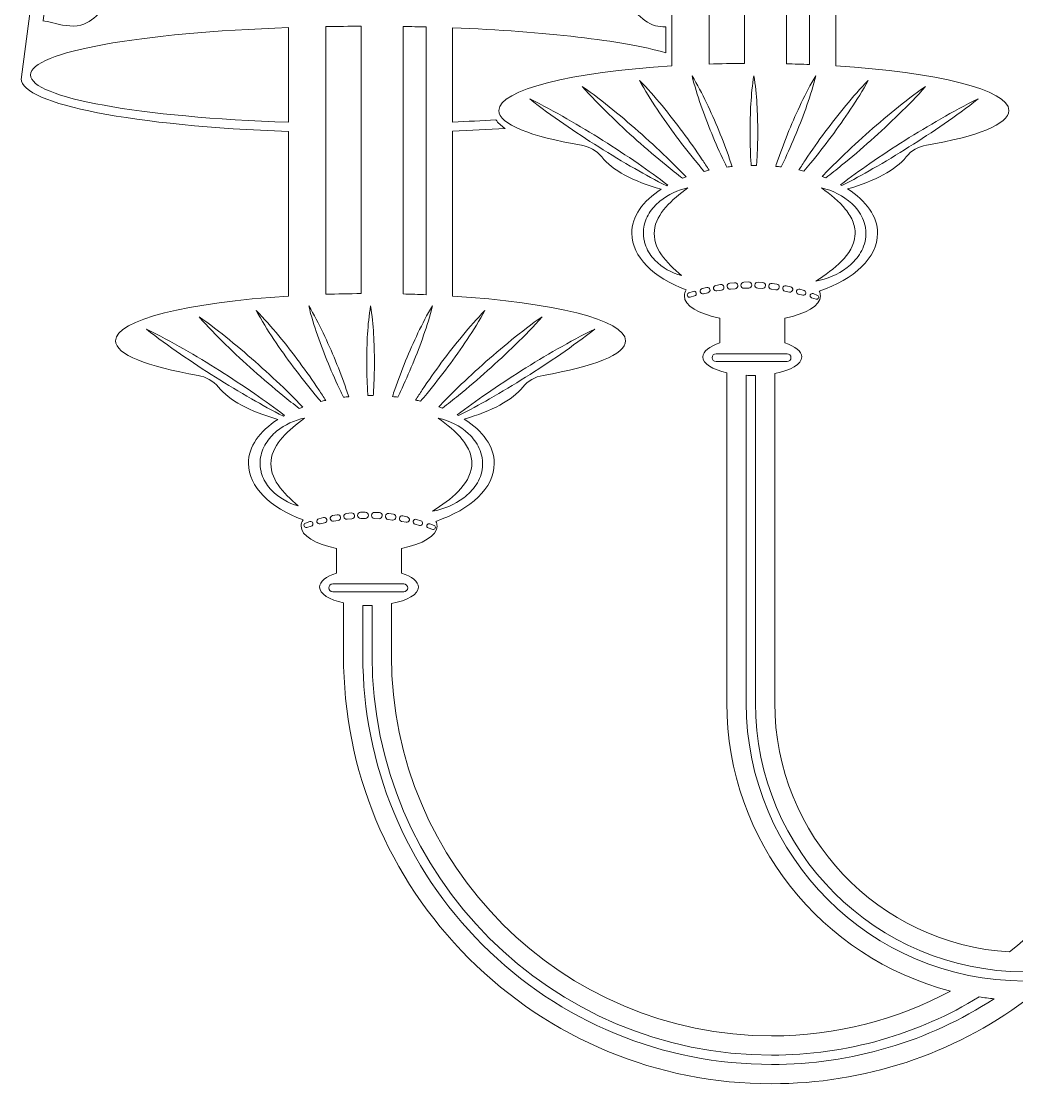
# Model space of a CAD drawing. Header units: inches. Extents: x 84 to 1916, y -1920 to -80.
# Drawn here: x 84 to 729, y -1920 to -1232 of the extents above; entities that cross this region are included whole.
import ezdxf

# ---------------------------------------------------------------- set-up
doc = ezdxf.new("R2010")
doc.units = ezdxf.units.IN
doc.header["$MEASUREMENT"] = 0
doc.layers.add('_U+0421_U+043B_U+043E_U+0439 3', color=7, linetype='Continuous')

msp = doc.modelspace()

# ---------------------------------------------------------------- linework, layer by layer
at = {"layer": '_U+0421_U+043B_U+043E_U+0439 3', "lineweight": 0}
for points, knots in [([(932.27, -1454.48), (933.49, -1454.66), (934.73, -1454.75), (936, -1454.75), (948.98, -1454.75), (959.5, -1445.12), (959.5, -1433.25), (959.5, -1421.38), (948.98, -1411.75), (936, -1411.75), (934.73, -1411.75), (933.49, -1411.84), (932.27, -1412.02), (930.42, -1410), (928.31, -1408.22), (926, -1406.73), (926, -1406.73), (926, -1367.75), (926, -1367.75), (926, -1367.75), (935.5, -1367.75), (935.5, -1367.75), (935.5, -1367.75), (935.5, -1333.75), (935.5, -1333.75), (935.5, -1333.75), (927.96, -1333.75), (927.96, -1333.75), (926.01, -1330.7), (923.06, -1328.21), (919.5, -1326.63), (919.5, -1326.63), (919.5, -1315.9), (919.5, -1315.9), (927.15, -1310.54), (932.5, -1298.16), (932.5, -1283.75), (932.5, -1264.42), (922.87, -1248.75), (911, -1248.75), (899.13, -1248.75), (889.5, -1264.42), (889.5, -1283.75), (889.5, -1297.53), (894.39, -1309.44), (901.5, -1315.15), (901.5, -1315.15), (901.5, -1326.63), (901.5, -1326.63), (897.94, -1328.21), (894.99, -1330.7), (893.04, -1333.75), (893.04, -1333.75), (884.5, -1333.75), (884.5, -1333.75), (884.5, -1333.75), (884.5, -1367.75), (884.5, -1367.75), (884.5, -1367.75), (895, -1367.75), (895, -1367.75), (895, -1367.75), (895, -1405.03), (895, -1405.03), (884.63, -1410.19), (877.5, -1420.88), (877.5, -1433.25), (877.5, -1438.08), (878.6, -1442.66), (880.55, -1446.75), (880.55, -1446.75), (857.48, -1446.75), (857.48, -1446.75), (854.72, -1442.96), (851.15, -1439.79), (847, -1437.54), (847, -1437.54), (847, -1399.75), (847, -1399.75), (847, -1399.75), (857.5, -1399.75), (857.5, -1399.75), (857.5, -1399.75), (857.5, -1365.75), (857.5, -1365.75), (857.5, -1365.75), (849.96, -1365.75), (849.96, -1365.75), (848.01, -1362.7), (845.06, -1360.21), (841.5, -1358.63), (841.5, -1358.63), (841.5, -1347.9), (841.5, -1347.9), (849.15, -1342.54), (854.5, -1330.16), (854.5, -1315.75), (854.5, -1296.42), (844.87, -1280.75), (833, -1280.75), (821.13, -1280.75), (811.5, -1296.42), (811.5, -1315.75), (811.5, -1329.53), (816.39, -1341.44), (823.5, -1347.15), (823.5, -1347.15), (823.5, -1358.63), (823.5, -1358.63), (819.94, -1360.21), (816.99, -1362.7), (815.04, -1365.75), (815.04, -1365.75), (806.5, -1365.75), (806.5, -1365.75), (806.5, -1365.75), (806.5, -1399.75), (806.5, -1399.75), (806.5, -1399.75), (816, -1399.75), (816, -1399.75), (816, -1399.75), (816, -1438.12), (816, -1438.12), (806.72, -1443.6), (800.5, -1453.7), (800.5, -1465.25), (800.5, -1476.8), (806.72, -1486.9), (816, -1492.38), (816, -1492.38), (816, -1643.25), (816, -1643.25), (816, -1720.67), (780.04, -1789.83), (723.96, -1834.96), (639.33, -1830.01), (572, -1759.6), (572, -1673.75), (572, -1673.75), (572, -1460.45), (572, -1460.45), (582.38, -1458.46), (589.5, -1454.42), (589.5, -1449.75), (589.5, -1446.14), (585.24, -1442.9), (578.5, -1440.7), (578.5, -1440.7), (578.5, -1424.75), (578.5, -1424.75), (592.2, -1421.96), (601.5, -1416.51), (601.5, -1410.25), (601.5, -1409.2), (601.23, -1408.18), (600.73, -1407.19), (623.39, -1399.44), (638.5, -1385.58), (638.5, -1369.75), (638.5, -1358.75), (631.19, -1348.71), (619.15, -1341), (636.83, -1335.93), (650.28, -1328.72), (656.95, -1320.33), (660.21, -1316.23), (664.97, -1313.59), (670.14, -1312.71), (702.94, -1307.13), (723.5, -1299.14), (723.5, -1290.25), (723.5, -1276.83), (676.63, -1265.44), (611.5, -1261.36), (611.5, -1261.36), (611.5, -1154.66), (611.5, -1154.66), (708.08, -1150.79), (779.5, -1137.08), (779.5, -1120.75), (779.5, -1120.32), (779.43, -1119.89), (779.33, -1119.46), (779.33, -1119.46), (772.5, -1066.75), (772.5, -1066.75), (772.5, -1048.03), (675.57, -1032.85), (556, -1032.85), (436.43, -1032.85), (339.5, -1048.03), (339.5, -1066.75), (339.5, -1066.75), (332.67, -1119.46), (332.67, -1119.46), (332.57, -1119.89), (332.5, -1120.32), (332.5, -1120.75), (332.5, -1137.36), (406.39, -1151.26), (505.5, -1154.85), (505.5, -1154.85), (505.5, -1261.36), (505.5, -1261.36), (440.37, -1265.44), (393.5, -1276.83), (393.5, -1290.25), (393.5, -1299.14), (414.06, -1307.13), (446.86, -1312.71), (452.03, -1313.59), (456.79, -1316.23), (460.05, -1320.33), (466.81, -1328.83), (480.51, -1336.12), (498.54, -1341.19), (486.68, -1348.88), (479.5, -1358.85), (479.5, -1369.75), (479.5, -1384.99), (493.52, -1398.39), (514.79, -1406.28), (513.95, -1407.55), (513.5, -1408.88), (513.5, -1410.25), (513.5, -1416.51), (522.8, -1421.96), (536.5, -1424.75), (536.5, -1424.75), (536.5, -1440.7), (536.5, -1440.7), (529.76, -1442.9), (525.5, -1446.14), (525.5, -1449.75), (525.5, -1454.11), (531.71, -1457.93), (541, -1460.03), (541, -1460.03), (541, -1673.75), (541, -1673.75), (541, -1763.42), (602.63, -1838.96), (685.75, -1860.25), (651.23, -1878.74), (611.82, -1889.25), (570, -1889.25), (434.36, -1889.25), (324, -1778.89), (324, -1643.25), (324, -1643.25), (324, -1609.45), (324, -1609.45), (334.38, -1607.46), (341.5, -1603.42), (341.5, -1598.75), (341.5, -1595.14), (337.24, -1591.9), (330.5, -1589.7), (330.5, -1589.7), (330.5, -1573.75), (330.5, -1573.75), (344.2, -1570.96), (353.5, -1565.51), (353.5, -1559.25), (353.5, -1558.2), (353.23, -1557.18), (352.73, -1556.19), (375.39, -1548.44), (390.5, -1534.58), (390.5, -1518.75), (390.5, -1507.75), (383.19, -1497.71), (371.15, -1490), (388.83, -1484.93), (402.28, -1477.72), (408.95, -1469.33), (412.21, -1465.23), (416.97, -1462.59), (422.14, -1461.71), (454.94, -1456.13), (475.5, -1448.14), (475.5, -1439.25), (475.5, -1425.83), (428.63, -1414.44), (363.5, -1410.36), (363.5, -1410.36), (363.5, -1303.66), (363.5, -1303.66), (375.25, -1303.19), (386.62, -1302.57), (397.54, -1301.82), (394.89, -1300.07), (392.9, -1298.24), (391.56, -1296.33), (382.5, -1296.88), (373.13, -1297.34), (363.5, -1297.71), (363.5, -1297.71), (363.5, -1236.73), (363.5, -1236.73), (423.65, -1239.02), (473.61, -1244.96), (501.5, -1252.81), (501.5, -1252.81), (501.5, -1236.13), (501.5, -1236.13), (501.35, -1236.13), (501.2, -1236.14), (501.05, -1236.14), (499.02, -1236.14), (496.94, -1235.93), (494.86, -1235.41), (489.75, -1234.12), (485.98, -1230.46), (482.32, -1226.92), (479.47, -1224.15), (476.53, -1221.29), (474.12, -1220.87), (472.77, -1220.63), (469.12, -1222.21), (466.48, -1223.36), (461.41, -1225.57), (455.66, -1228.06), (449.33, -1227.24), (443.63, -1226.5), (439.05, -1222.83), (435.01, -1219.6), (432.22, -1217.37), (429.06, -1214.83), (426.98, -1214.63), (425.38, -1214.46), (421.93, -1216.25), (419.14, -1217.68), (414.28, -1220.19), (408.76, -1223.03), (402.51, -1222.56), (396.63, -1222.12), (391.79, -1218.63), (387.51, -1215.55), (384.67, -1213.51), (381.45, -1211.19), (379.47, -1211.08), (377.79, -1210.99), (374.37, -1212.94), (371.61, -1214.51), (366.88, -1217.21), (361.56, -1220.25), (355.33, -1220.04), (349.36, -1219.84), (344.34, -1216.51), (339.92, -1213.57), (337.03, -1211.65), (333.76, -1209.48), (331.84, -1209.45), (330.14, -1209.39), (326.72, -1211.51), (324, -1213.18), (319.39, -1216.03), (314.16, -1219.25), (308, -1219.25), (301.86, -1219.25), (296.68, -1216.01), (292.1, -1213.16), (289.44, -1211.5), (286.14, -1209.44), (284.46, -1209.44), (284.46, -1209.44), (284.43, -1209.44), (284.43, -1209.44), (282.58, -1209.47), (279.22, -1211.73), (276.52, -1213.54), (272.13, -1216.48), (267.15, -1219.83), (261.2, -1220.03), (255.05, -1220.24), (249.71, -1217.17), (245.02, -1214.46), (242.31, -1212.9), (238.92, -1210.94), (237.32, -1211.04), (235.42, -1211.14), (232.25, -1213.44), (229.46, -1215.47), (225.21, -1218.56), (220.4, -1222.05), (214.54, -1222.48), (208.31, -1222.93), (202.85, -1220.08), (198.02, -1217.56), (195.43, -1216.21), (191.88, -1214.34), (190.34, -1214.5), (188.33, -1214.69), (185.22, -1217.2), (182.48, -1219.41), (178.46, -1222.64), (173.91, -1226.31), (168.22, -1227.04), (161.92, -1227.84), (156.23, -1225.31), (151.2, -1223.08), (148.74, -1221.99), (145.03, -1220.33), (143.7, -1220.56), (141.39, -1220.95), (138.37, -1223.88), (135.7, -1226.46), (132.03, -1230.01), (128.24, -1233.68), (123.08, -1234.93), (116.55, -1236.51), (110.1, -1234.85), (104.92, -1233.5), (102.82, -1232.96), (99.71, -1232.16), (98.55, -1232.26), (98.55, -1232.26), (98.55, -1232.22), (98.55, -1232.22), (98.55, -1232.22), (98.66, -1232.18), (98.66, -1232.18), (98.66, -1232.18), (98.58, -1232), (98.58, -1232), (98.58, -1232), (100.52, -1217.34), (100.52, -1217.34), (103.24, -1217.58), (105.98, -1218.28), (108.68, -1218.98), (112.61, -1220), (116.67, -1221.05), (119.55, -1220.35), (120.74, -1220.06), (123.46, -1217.43), (125.27, -1215.68), (129.29, -1211.79), (134.3, -1206.95), (141.17, -1205.77), (146.98, -1204.78), (152.46, -1207.22), (157.3, -1209.37), (160.52, -1210.81), (164.17, -1212.43), (166.32, -1212.16), (167.8, -1211.97), (170.85, -1209.52), (173.07, -1207.73), (177.45, -1204.2), (182.42, -1200.2), (188.89, -1199.57), (194.86, -1198.99), (200.22, -1201.79), (204.96, -1204.26), (208.02, -1205.86), (211.49, -1207.68), (213.44, -1207.52), (215.04, -1207.4), (218.15, -1205.15), (220.64, -1203.34), (225.12, -1200.08), (230.2, -1196.39), (236.54, -1196.06), (242.58, -1195.75), (247.86, -1198.79), (252.51, -1201.47), (255.47, -1203.17), (258.83, -1205.09), (260.7, -1205.03), (262.36, -1204.98), (265.58, -1202.82), (268.17, -1201.08), (272.73, -1198.02), (277.9, -1194.55), (284.18, -1194.45), (290.28, -1194.36), (295.46, -1197.58), (300.04, -1200.43), (302.91, -1202.22), (306.16, -1204.25), (308, -1204.25), (309.91, -1204.25), (313.22, -1202.21), (316.13, -1200.41), (320.67, -1197.61), (325.81, -1194.45), (331.81, -1194.45), (331.9, -1194.45), (332, -1194.45), (332.09, -1194.45), (338.4, -1194.55), (343.61, -1198.02), (348.21, -1201.07), (350.84, -1202.82), (354.12, -1204.99), (355.84, -1205.05), (355.84, -1205.05), (355.94, -1205.05), (355.94, -1205.05), (357.91, -1205.05), (361.25, -1203.16), (364.19, -1201.48), (368.88, -1198.81), (374.19, -1195.79), (380.27, -1196.1), (386.64, -1196.44), (391.76, -1200.13), (396.28, -1203.38), (398.81, -1205.21), (401.96, -1207.48), (403.62, -1207.6), (405.67, -1207.75), (409.18, -1205.94), (412.29, -1204.34), (417.06, -1201.89), (422.48, -1199.1), (428.46, -1199.7), (434.96, -1200.35), (439.97, -1204.35), (444.39, -1207.89), (446.77, -1209.79), (449.73, -1212.16), (451.27, -1212.36), (453.48, -1212.65), (457.21, -1211.03), (460.49, -1209.6), (465.37, -1207.48), (470.9, -1205.08), (476.7, -1206.1), (483.66, -1207.31), (488.71, -1212.21), (492.77, -1216.15), (494.58, -1217.91), (497.31, -1220.56), (498.52, -1220.86), (499.43, -1221.09), (500.43, -1221.16), (501.5, -1221.13), (501.5, -1221.13), (501.5, -1200.54), (501.5, -1200.54), (465.9, -1189.45), (392.63, -1181.85), (308, -1181.85), (188.43, -1181.85), (91.5, -1197.03), (91.5, -1215.75), (91.5, -1215.75), (84.67, -1268.46), (84.67, -1268.46), (84.57, -1268.89), (84.5, -1269.32), (84.5, -1269.75), (84.5, -1286.36), (158.39, -1300.26), (257.5, -1303.85), (257.5, -1303.85), (257.5, -1410.36), (257.5, -1410.36), (192.37, -1414.44), (145.5, -1425.83), (145.5, -1439.25), (145.5, -1448.14), (166.06, -1456.13), (198.86, -1461.71), (204.03, -1462.59), (208.79, -1465.23), (212.05, -1469.33), (218.81, -1477.83), (232.51, -1485.12), (250.54, -1490.19), (238.68, -1497.88), (231.5, -1507.85), (231.5, -1518.75), (231.5, -1533.99), (245.52, -1547.39), (266.79, -1555.28), (265.95, -1556.55), (265.5, -1557.88), (265.5, -1559.25), (265.5, -1565.51), (274.8, -1570.96), (288.5, -1573.75), (288.5, -1573.75), (288.5, -1589.7), (288.5, -1589.7), (281.76, -1591.9), (277.5, -1595.14), (277.5, -1598.75), (277.5, -1603.11), (283.71, -1606.93), (293, -1609.03), (293, -1609.03), (293, -1643.25), (293, -1643.25), (293, -1717.24), (321.81, -1786.8), (374.13, -1839.12), (426.45, -1891.44), (496.01, -1920.25), (570, -1920.25), (629.98, -1920.25), (687.04, -1901.29), (734.38, -1866.24), (840.12, -1865.76), (926, -1779.6), (926, -1673.75), (926, -1673.75), (926, -1459.77), (926, -1459.77), (928.31, -1458.28), (930.42, -1456.5), (932.27, -1454.48)], [0, 0, 0, 0, 1, 1, 1, 2, 2, 2, 3, 3, 3, 4, 4, 4, 5, 5, 5, 6, 6, 6, 7, 7, 7, 8, 8, 8, 9, 9, 9, 10, 10, 10, 11, 11, 11, 12, 12, 12, 13, 13, 13, 14, 14, 14, 15, 15, 15, 16, 16, 16, 17, 17, 17, 18, 18, 18, 19, 19, 19, 20, 20, 20, 21, 21, 21, 22, 22, 22, 23, 23, 23, 24, 24, 24, 25, 25, 25, 26, 26, 26, 27, 27, 27, 28, 28, 28, 29, 29, 29, 30, 30, 30, 31, 31, 31, 32, 32, 32, 33, 33, 33, 34, 34, 34, 35, 35, 35, 36, 36, 36, 37, 37, 37, 38, 38, 38, 39, 39, 39, 40, 40, 40, 41, 41, 41, 42, 42, 42, 43, 43, 43, 44, 44, 44, 45, 45, 45, 46, 46, 46, 47, 47, 47, 48, 48, 48, 49, 49, 49, 50, 50, 50, 51, 51, 51, 52, 52, 52, 53, 53, 53, 54, 54, 54, 55, 55, 55, 56, 56, 56, 57, 57, 57, 58, 58, 58, 59, 59, 59, 60, 60, 60, 61, 61, 61, 62, 62, 62, 63, 63, 63, 64, 64, 64, 65, 65, 65, 66, 66, 66, 67, 67, 67, 68, 68, 68, 69, 69, 69, 70, 70, 70, 71, 71, 71, 72, 72, 72, 73, 73, 73, 74, 74, 74, 75, 75, 75, 76, 76, 76, 77, 77, 77, 78, 78, 78, 79, 79, 79, 80, 80, 80, 81, 81, 81, 82, 82, 82, 83, 83, 83, 84, 84, 84, 85, 85, 85, 86, 86, 86, 87, 87, 87, 88, 88, 88, 89, 89, 89, 90, 90, 90, 91, 91, 91, 92, 92, 92, 93, 93, 93, 94, 94, 94, 95, 95, 95, 96, 96, 96, 97, 97, 97, 98, 98, 98, 99, 99, 99, 100, 100, 100, 101, 101, 101, 102, 102, 102, 103, 103, 103, 104, 104, 104, 105, 105, 105, 106, 106, 106, 107, 107, 107, 108, 108, 108, 109, 109, 109, 110, 110, 110, 111, 111, 111, 112, 112, 112, 113, 113, 113, 114, 114, 114, 115, 115, 115, 116, 116, 116, 117, 117, 117, 118, 118, 118, 119, 119, 119, 120, 120, 120, 121, 121, 121, 122, 122, 122, 123, 123, 123, 124, 124, 124, 125, 125, 125, 126, 126, 126, 127, 127, 127, 128, 128, 128, 129, 129, 129, 130, 130, 130, 131, 131, 131, 132, 132, 132, 133, 133, 133, 134, 134, 134, 135, 135, 135, 136, 136, 136, 137, 137, 137, 138, 138, 138, 139, 139, 139, 140, 140, 140, 141, 141, 141, 142, 142, 142, 143, 143, 143, 144, 144, 144, 145, 145, 145, 146, 146, 146, 147, 147, 147, 148, 148, 148, 149, 149, 149, 150, 150, 150, 151, 151, 151, 152, 152, 152, 153, 153, 153, 154, 154, 154, 155, 155, 155, 156, 156, 156, 157, 157, 157, 158, 158, 158, 159, 159, 159, 160, 160, 160, 161, 161, 161, 162, 162, 162, 163, 163, 163, 164, 164, 164, 165, 165, 165, 166, 166, 166, 167, 167, 167, 168, 168, 168, 169, 169, 169, 170, 170, 170, 171, 171, 171, 172, 172, 172, 173, 173, 173, 174, 174, 174, 175, 175, 175, 176, 176, 176, 177, 177, 177, 178, 178, 178, 179, 179, 179, 180, 180, 180, 181, 181, 181, 182, 182, 182, 183, 183, 183, 184, 184, 184, 185, 185, 185, 186, 186, 186, 187, 187, 187, 188, 188, 188, 189, 189, 189, 190, 190, 190, 191, 191, 191, 192, 192, 192, 193, 193, 193, 194, 194, 194, 195, 195, 195, 196, 196, 196, 197, 197, 197, 198, 198, 198, 199, 199, 199, 200, 200, 200, 201, 201, 201, 202, 202, 202, 203, 203, 203, 204, 204, 204, 205, 205, 205, 205]), ([(529.5, -1260.22), (529.5, -1260.22), (529.5, -1086.92), (529.5, -1086.92), (537.05, -1086.79), (544.73, -1086.71), (552.5, -1086.7), (552.5, -1086.7), (552.5, -1259.77), (552.5, -1259.77), (544.68, -1259.82), (537, -1259.97), (529.5, -1260.22)], [0, 0, 0, 0, 1, 1, 1, 2, 2, 2, 3, 3, 3, 4, 4, 4, 4]), ([(579.5, -1260), (579.5, -1260), (579.5, -1086.87), (579.5, -1086.87), (584.55, -1086.95), (589.56, -1087.05), (594.5, -1087.18), (594.5, -1087.18), (594.5, -1260.48), (594.5, -1260.48), (589.58, -1260.28), (584.58, -1260.11), (579.5, -1260)], [0, 0, 0, 0, 1, 1, 1, 2, 2, 2, 3, 3, 3, 4, 4, 4, 4]), ([(90.5, -1267.22), (90.5, -1252.33), (161.73, -1239.85), (257.5, -1236.55), (257.5, -1236.55), (257.5, -1297.89), (257.5, -1297.89), (161.73, -1294.59), (90.5, -1282.11), (90.5, -1267.22)], [0, 0, 0, 0, 1, 1, 1, 2, 2, 2, 3, 3, 3, 3]), ([(281.5, -1235.92), (289.05, -1235.79), (296.73, -1235.71), (304.5, -1235.7), (304.5, -1235.7), (304.5, -1408.77), (304.5, -1408.77), (296.68, -1408.82), (289, -1408.97), (281.5, -1409.22), (281.5, -1409.22), (281.5, -1235.92), (281.5, -1235.92)], [0, 0, 0, 0, 1, 1, 1, 2, 2, 2, 3, 3, 3, 4, 4, 4, 4]), ([(331.5, -1235.87), (336.55, -1235.95), (341.56, -1236.05), (346.5, -1236.18), (346.5, -1236.18), (346.5, -1409.48), (346.5, -1409.48), (341.58, -1409.28), (336.58, -1409.11), (331.5, -1409), (331.5, -1409), (331.5, -1235.87), (331.5, -1235.87)], [0, 0, 0, 0, 1, 1, 1, 2, 2, 2, 3, 3, 3, 4, 4, 4, 4]), ([(508.49, -1307.24), (504.16, -1301.41), (499.96, -1295.47), (495.92, -1289.42), (491.91, -1283.35), (487.99, -1277.21), (484.5, -1270.75), (489.67, -1275.96), (494.43, -1281.48), (499.08, -1287.08), (503.71, -1292.69), (508.18, -1298.42), (512.51, -1304.26), (516.84, -1310.09), (521.03, -1316.03), (525.07, -1322.08), (526.56, -1324.34), (528.03, -1326.61), (529.48, -1328.9), (528.42, -1329.13), (527.38, -1329.38), (526.34, -1329.64), (524.86, -1327.91), (523.38, -1326.17), (521.93, -1324.42), (517.3, -1318.8), (512.83, -1313.07), (508.49, -1307.24)], [0, 0, 0, 0, 1, 1, 1, 2, 2, 2, 3, 3, 3, 4, 4, 4, 5, 5, 5, 6, 6, 6, 7, 7, 7, 8, 8, 8, 9, 9, 9, 9]), ([(524.18, -1286.75), (522.05, -1280.51), (520.03, -1274.23), (518.5, -1267.75), (521.97, -1273.44), (524.95, -1279.32), (527.82, -1285.25), (530.66, -1291.2), (533.32, -1297.21), (535.81, -1303.3), (538.31, -1309.38), (540.65, -1315.53), (542.81, -1321.76), (543.35, -1323.33), (543.88, -1324.92), (544.4, -1326.5), (543.25, -1326.62), (542.11, -1326.75), (540.98, -1326.9), (540.38, -1325.68), (539.78, -1324.47), (539.19, -1323.24), (536.35, -1317.3), (533.69, -1311.28), (531.19, -1305.2), (528.68, -1299.12), (526.34, -1292.97), (524.18, -1286.75)], [0, 0, 0, 0, 1, 1, 1, 2, 2, 2, 3, 3, 3, 4, 4, 4, 5, 5, 5, 6, 6, 6, 7, 7, 7, 8, 8, 8, 9, 9, 9, 9]), ([(556.77, -1325.78), (556.69, -1324.69), (556.61, -1323.59), (556.54, -1322.5), (556.17, -1316.42), (556, -1310.33), (556, -1304.25), (556, -1298.17), (556.17, -1292.08), (556.53, -1286), (556.92, -1279.92), (557.46, -1273.83), (558.5, -1267.75), (559.54, -1273.83), (560.08, -1279.92), (560.47, -1286), (560.83, -1292.08), (561, -1298.17), (561, -1304.25), (561, -1310.33), (560.83, -1316.42), (560.46, -1322.5), (560.39, -1323.59), (560.31, -1324.68), (560.23, -1325.77), (559.82, -1325.76), (559.41, -1325.75), (559, -1325.75), (558.25, -1325.75), (557.52, -1325.77), (556.77, -1325.78)], [0, 0, 0, 0, 1, 1, 1, 2, 2, 2, 3, 3, 3, 4, 4, 4, 5, 5, 5, 6, 6, 6, 7, 7, 7, 8, 8, 8, 9, 9, 9, 10, 10, 10, 10]), ([(577.81, -1323.24), (577.24, -1324.43), (576.66, -1325.6), (576.08, -1326.78), (574.94, -1326.64), (573.79, -1326.52), (572.63, -1326.41), (573.14, -1324.85), (573.66, -1323.3), (574.19, -1321.76), (576.35, -1315.53), (578.69, -1309.38), (581.19, -1303.3), (583.68, -1297.21), (586.34, -1291.2), (589.18, -1285.25), (592.05, -1279.32), (595.03, -1273.44), (598.5, -1267.75), (596.97, -1274.23), (594.95, -1280.51), (592.82, -1286.75), (590.66, -1292.97), (588.32, -1299.12), (585.81, -1305.2), (583.31, -1311.28), (580.65, -1317.3), (577.81, -1323.24)], [0, 0, 0, 0, 1, 1, 1, 2, 2, 2, 3, 3, 3, 4, 4, 4, 5, 5, 5, 6, 6, 6, 7, 7, 7, 8, 8, 8, 9, 9, 9, 9]), ([(617.92, -1287.08), (622.57, -1281.48), (627.33, -1275.96), (632.5, -1270.75), (629.01, -1277.21), (625.09, -1283.35), (621.08, -1289.42), (617.04, -1295.47), (612.84, -1301.41), (608.51, -1307.24), (604.17, -1313.07), (599.7, -1318.8), (595.07, -1324.42), (593.67, -1326.1), (592.26, -1327.77), (590.84, -1329.43), (589.78, -1329.18), (588.72, -1328.94), (587.64, -1328.71), (589.05, -1326.48), (590.48, -1324.27), (591.93, -1322.08), (595.97, -1316.03), (600.16, -1310.09), (604.49, -1304.26), (608.82, -1298.42), (613.29, -1292.69), (617.92, -1287.08)], [0, 0, 0, 0, 1, 1, 1, 2, 2, 2, 3, 3, 3, 4, 4, 4, 5, 5, 5, 6, 6, 6, 7, 7, 7, 8, 8, 8, 9, 9, 9, 9]), ([(467.3, -1289.79), (473.73, -1295), (480, -1300.39), (486.16, -1305.88), (492.32, -1311.39), (498.39, -1317), (504.29, -1322.8), (507.79, -1326.21), (511.24, -1329.69), (514.62, -1333.24), (513.86, -1333.52), (513.13, -1333.82), (512.4, -1334.11), (508.78, -1331.37), (505.22, -1328.56), (501.71, -1325.7), (495.27, -1320.5), (489.01, -1315.11), (482.84, -1309.62), (476.67, -1304.11), (470.6, -1298.5), (464.7, -1292.71), (458.78, -1286.93), (452.97, -1281.03), (447.5, -1274.75), (454.36, -1279.47), (460.89, -1284.57), (467.3, -1289.79)], [0, 0, 0, 0, 1, 1, 1, 2, 2, 2, 3, 3, 3, 4, 4, 4, 5, 5, 5, 6, 6, 6, 7, 7, 7, 8, 8, 8, 9, 9, 9, 9]), ([(669.5, -1274.75), (664.03, -1281.03), (658.22, -1286.93), (652.3, -1292.71), (646.4, -1298.5), (640.33, -1304.11), (634.16, -1309.62), (627.99, -1315.11), (621.73, -1320.5), (615.29, -1325.7), (611.89, -1328.47), (608.46, -1331.2), (604.96, -1333.86), (604.19, -1333.56), (603.42, -1333.26), (602.63, -1332.97), (605.92, -1329.51), (609.29, -1326.13), (612.71, -1322.8), (618.61, -1317), (624.68, -1311.39), (630.84, -1305.88), (637, -1300.39), (643.27, -1295), (649.7, -1289.79), (656.11, -1284.57), (662.64, -1279.47), (669.5, -1274.75)], [0, 0, 0, 0, 1, 1, 1, 2, 2, 2, 3, 3, 3, 4, 4, 4, 5, 5, 5, 6, 6, 6, 7, 7, 7, 8, 8, 8, 9, 9, 9, 9]), ([(481.46, -1327.89), (473.58, -1323.4), (465.84, -1318.69), (458.17, -1313.86), (450.5, -1309.03), (442.92, -1304.07), (435.46, -1298.9), (427.99, -1293.76), (420.61, -1288.46), (413.5, -1282.75), (421.72, -1286.7), (429.68, -1291.08), (437.54, -1295.6), (445.42, -1300.1), (453.17, -1304.8), (460.83, -1309.64), (468.49, -1314.48), (476.08, -1319.44), (483.54, -1324.61), (490.07, -1329.1), (496.51, -1333.73), (502.79, -1338.64), (502.55, -1338.77), (502.32, -1338.91), (502.09, -1339.04), (495.08, -1335.54), (488.23, -1331.78), (481.46, -1327.89)], [0, 0, 0, 0, 1, 1, 1, 2, 2, 2, 3, 3, 3, 4, 4, 4, 5, 5, 5, 6, 6, 6, 7, 7, 7, 8, 8, 8, 9, 9, 9, 9]), ([(703.5, -1282.75), (696.39, -1288.46), (689.01, -1293.76), (681.54, -1298.9), (674.08, -1304.07), (666.5, -1309.03), (658.83, -1313.86), (651.16, -1318.69), (643.42, -1323.4), (635.54, -1327.89), (628.95, -1331.68), (622.28, -1335.35), (615.46, -1338.78), (615.18, -1338.62), (614.89, -1338.47), (614.61, -1338.32), (620.76, -1333.53), (627.07, -1329.01), (633.46, -1324.61), (640.92, -1319.44), (648.51, -1314.48), (656.17, -1309.64), (663.83, -1304.8), (671.58, -1300.1), (679.46, -1295.6), (687.32, -1291.08), (695.28, -1286.7), (703.5, -1282.75)], [0, 0, 0, 0, 1, 1, 1, 2, 2, 2, 3, 3, 3, 4, 4, 4, 5, 5, 5, 6, 6, 6, 7, 7, 7, 8, 8, 8, 9, 9, 9, 9]), ([(498.7, -1383.61), (502.05, -1388.54), (506.71, -1392.86), (511.68, -1397.16), (505.33, -1395.42), (499.28, -1392.12), (494.43, -1387.08), (492.02, -1384.57), (489.96, -1381.55), (488.64, -1378.11), (488.3, -1377.26), (488.01, -1376.38), (487.8, -1375.48), (487.54, -1374.59), (487.39, -1373.67), (487.24, -1372.74), (487.07, -1371.82), (487.1, -1370.88), (487.03, -1369.95), (487.03, -1369.01), (487.09, -1368.08), (487.14, -1367.14), (487.55, -1363.41), (488.87, -1359.85), (490.76, -1356.78), (492.65, -1353.7), (495.06, -1351.08), (497.71, -1348.89), (503.04, -1344.5), (509.28, -1341.74), (515.72, -1340.36), (510.49, -1344.37), (505.48, -1348.26), (501.52, -1352.84), (497.54, -1357.36), (494.66, -1362.51), (494.1, -1367.88), (493.55, -1373.24), (495.28, -1378.72), (498.7, -1383.61)], [0, 0, 0, 0, 1, 1, 1, 2, 2, 2, 3, 3, 3, 4, 4, 4, 5, 5, 5, 6, 6, 6, 7, 7, 7, 8, 8, 8, 9, 9, 9, 10, 10, 10, 11, 11, 11, 12, 12, 12, 13, 13, 13, 13]), ([(621.89, -1350.5), (624.69, -1353.12), (627.15, -1356.28), (628.83, -1359.98), (629.62, -1361.85), (630.29, -1363.8), (630.62, -1365.85), (630.7, -1366.36), (630.8, -1366.87), (630.85, -1367.39), (630.85, -1367.39), (630.94, -1368.94), (630.94, -1368.94), (630.94, -1368.94), (630.98, -1369.72), (630.98, -1369.72), (630.98, -1369.72), (630.95, -1370.49), (630.95, -1370.49), (630.95, -1370.49), (630.87, -1372.05), (630.87, -1372.05), (630.52, -1376.2), (628.96, -1380.15), (626.8, -1383.48), (624.62, -1386.83), (621.86, -1389.62), (618.85, -1391.93), (612.8, -1396.55), (605.8, -1399.34), (598.66, -1400.67), (604.72, -1396.66), (610.55, -1392.68), (615.22, -1387.82), (619.88, -1383.03), (623.41, -1377.38), (623.91, -1371.4), (624.02, -1369.92), (624.06, -1368.41), (623.79, -1366.93), (623.65, -1365.44), (623.18, -1363.98), (622.7, -1362.52), (621.63, -1359.62), (619.92, -1356.86), (617.86, -1354.26), (613.71, -1349.04), (608.17, -1344.66), (602.31, -1340.38), (609.38, -1342.02), (616.24, -1345.28), (621.89, -1350.5)], [0, 0, 0, 0, 1, 1, 1, 2, 2, 2, 3, 3, 3, 4, 4, 4, 5, 5, 5, 6, 6, 6, 7, 7, 7, 8, 8, 8, 9, 9, 9, 10, 10, 10, 11, 11, 11, 12, 12, 12, 13, 13, 13, 14, 14, 14, 15, 15, 15, 16, 16, 16, 17, 17, 17, 17]), ([(534.56, -1407.07), (534.56, -1407.07), (534.52, -1407.08), (534.52, -1407.08), (533.54, -1407.23), (532.62, -1406.58), (532.43, -1405.6), (532.25, -1404.61), (532.9, -1403.65), (533.9, -1403.46), (533.9, -1403.46), (536.89, -1402.9), (536.89, -1402.9), (536.89, -1402.9), (536.95, -1402.89), (536.95, -1402.89), (537.98, -1402.73), (538.94, -1403.44), (539.1, -1404.46), (539.26, -1405.49), (538.56, -1406.46), (537.53, -1406.62), (537.53, -1406.62), (537.48, -1406.62), (537.48, -1406.62), (537.48, -1406.62), (534.56, -1407.07), (534.56, -1407.07)], [0, 0, 0, 0, 1, 1, 1, 2, 2, 2, 3, 3, 3, 4, 4, 4, 5, 5, 5, 6, 6, 6, 7, 7, 7, 8, 8, 8, 9, 9, 9, 9]), ([(548.1, -1403.49), (548.19, -1404.57), (547.4, -1405.52), (546.33, -1405.61), (546.33, -1405.61), (546.28, -1405.62), (546.28, -1405.62), (546.28, -1405.62), (543.34, -1405.89), (543.34, -1405.89), (543.34, -1405.89), (543.29, -1405.89), (543.29, -1405.89), (542.24, -1405.99), (541.3, -1405.22), (541.19, -1404.16), (541.09, -1403.1), (541.86, -1402.15), (542.92, -1402.04), (542.92, -1402.04), (545.96, -1401.73), (545.96, -1401.73), (545.96, -1401.73), (545.98, -1401.73), (545.98, -1401.73), (547.05, -1401.63), (548, -1402.42), (548.1, -1403.49)], [0, 0, 0, 0, 1, 1, 1, 2, 2, 2, 3, 3, 3, 4, 4, 4, 5, 5, 5, 6, 6, 6, 7, 7, 7, 8, 8, 8, 9, 9, 9, 9]), ([(552.04, -1401.34), (552.04, -1401.34), (555.09, -1401.26), (555.09, -1401.26), (555.09, -1401.26), (555.11, -1401.25), (555.11, -1401.25), (556.21, -1401.24), (557.12, -1402.12), (557.14, -1403.22), (557.16, -1404.33), (556.28, -1405.23), (555.17, -1405.25), (555.17, -1405.25), (555.12, -1405.25), (555.12, -1405.25), (555.12, -1405.25), (552.18, -1405.3), (552.18, -1405.3), (552.18, -1405.3), (552.12, -1405.3), (552.12, -1405.3), (551.04, -1405.32), (550.14, -1404.46), (550.11, -1403.37), (550.08, -1402.28), (550.95, -1401.37), (552.04, -1401.34)], [0, 0, 0, 0, 1, 1, 1, 2, 2, 2, 3, 3, 3, 4, 4, 4, 5, 5, 5, 6, 6, 6, 7, 7, 7, 8, 8, 8, 9, 9, 9, 9]), ([(561.19, -1401.38), (561.19, -1401.38), (564.23, -1401.57), (564.23, -1401.57), (565.3, -1401.63), (566.12, -1402.54), (566.07, -1403.61), (566.01, -1404.69), (565.1, -1405.52), (564.02, -1405.47), (564.02, -1405.47), (563.97, -1405.47), (563.97, -1405.47), (563.97, -1405.47), (561.02, -1405.32), (561.02, -1405.32), (561.02, -1405.32), (560.97, -1405.32), (560.97, -1405.32), (560.97, -1405.32), (560.95, -1405.32), (560.95, -1405.32), (559.87, -1405.25), (559.04, -1404.32), (559.1, -1403.23), (559.17, -1402.15), (560.1, -1401.32), (561.19, -1401.38)], [0, 0, 0, 0, 1, 1, 1, 2, 2, 2, 3, 3, 3, 4, 4, 4, 5, 5, 5, 6, 6, 6, 7, 7, 7, 8, 8, 8, 9, 9, 9, 9]), ([(574.93, -1404.68), (574.8, -1405.72), (573.86, -1406.46), (572.82, -1406.34), (572.82, -1406.34), (572.78, -1406.33), (572.78, -1406.33), (572.78, -1406.33), (569.85, -1405.98), (569.85, -1405.98), (569.85, -1405.98), (569.79, -1405.97), (569.79, -1405.97), (569.79, -1405.97), (569.76, -1405.97), (569.76, -1405.97), (568.71, -1405.82), (567.98, -1404.85), (568.13, -1403.8), (568.27, -1402.74), (569.25, -1402.01), (570.3, -1402.16), (570.3, -1402.16), (573.31, -1402.58), (573.31, -1402.58), (574.33, -1402.73), (575.05, -1403.66), (574.93, -1404.68)], [0, 0, 0, 0, 1, 1, 1, 2, 2, 2, 3, 3, 3, 4, 4, 4, 5, 5, 5, 6, 6, 6, 7, 7, 7, 8, 8, 8, 9, 9, 9, 9]), ([(520.14, -1410.28), (520.14, -1410.28), (520.11, -1410.29), (520.11, -1410.29), (520.11, -1410.29), (517.26, -1411.1), (517.26, -1411.1), (517.26, -1411.1), (517.22, -1411.11), (517.22, -1411.11), (516.48, -1411.32), (515.69, -1410.92), (515.44, -1410.18), (515.18, -1409.42), (515.58, -1408.58), (516.35, -1408.32), (516.35, -1408.32), (519.22, -1407.33), (519.22, -1407.33), (519.22, -1407.33), (519.29, -1407.31), (519.29, -1407.31), (520.11, -1407.08), (520.97, -1407.55), (521.2, -1408.37), (521.44, -1409.19), (520.96, -1410.04), (520.14, -1410.28)], [0, 0, 0, 0, 1, 1, 1, 2, 2, 2, 3, 3, 3, 4, 4, 4, 5, 5, 5, 6, 6, 6, 7, 7, 7, 8, 8, 8, 9, 9, 9, 9]), ([(528.79, -1408.17), (528.79, -1408.17), (528.75, -1408.18), (528.75, -1408.18), (528.75, -1408.18), (525.86, -1408.84), (525.86, -1408.84), (525.86, -1408.84), (525.82, -1408.85), (525.82, -1408.85), (524.93, -1409.05), (524.04, -1408.51), (523.81, -1407.62), (523.57, -1406.71), (524.12, -1405.79), (525.02, -1405.55), (525.02, -1405.55), (527.96, -1404.79), (527.96, -1404.79), (527.96, -1404.79), (528.02, -1404.77), (528.02, -1404.77), (528.96, -1404.56), (529.89, -1405.15), (530.1, -1406.09), (530.32, -1407.03), (529.73, -1407.96), (528.79, -1408.17)], [0, 0, 0, 0, 1, 1, 1, 2, 2, 2, 3, 3, 3, 4, 4, 4, 5, 5, 5, 6, 6, 6, 7, 7, 7, 8, 8, 8, 9, 9, 9, 9]), ([(583.61, -1406.39), (583.43, -1407.34), (582.51, -1407.96), (581.56, -1407.78), (581.56, -1407.78), (581.52, -1407.77), (581.52, -1407.77), (581.52, -1407.77), (578.62, -1407.22), (578.62, -1407.22), (578.62, -1407.22), (578.57, -1407.21), (578.57, -1407.21), (578.57, -1407.21), (578.52, -1407.2), (578.52, -1407.2), (577.55, -1406.99), (576.94, -1406.02), (577.15, -1405.05), (577.37, -1404.08), (578.33, -1403.47), (579.3, -1403.69), (579.3, -1403.69), (582.27, -1404.35), (582.27, -1404.35), (583.19, -1404.56), (583.79, -1405.46), (583.61, -1406.39)], [0, 0, 0, 0, 1, 1, 1, 2, 2, 2, 3, 3, 3, 4, 4, 4, 5, 5, 5, 6, 6, 6, 7, 7, 7, 8, 8, 8, 9, 9, 9, 9]), ([(592.1, -1408.68), (591.89, -1409.52), (591.04, -1410.02), (590.2, -1409.81), (590.2, -1409.81), (590.17, -1409.8), (590.17, -1409.8), (590.17, -1409.8), (587.3, -1409.07), (587.3, -1409.07), (587.3, -1409.07), (587.25, -1409.06), (587.25, -1409.06), (587.25, -1409.06), (587.18, -1409.04), (587.18, -1409.04), (586.31, -1408.77), (585.83, -1407.85), (586.1, -1406.99), (586.37, -1406.12), (587.28, -1405.64), (588.15, -1405.91), (588.15, -1405.91), (591.05, -1406.81), (591.05, -1406.81), (591.84, -1407.05), (592.31, -1407.87), (592.1, -1408.68)], [0, 0, 0, 0, 1, 1, 1, 2, 2, 2, 3, 3, 3, 4, 4, 4, 5, 5, 5, 6, 6, 6, 7, 7, 7, 8, 8, 8, 9, 9, 9, 9]), ([(600.37, -1411.53), (600.15, -1412.22), (599.41, -1412.6), (598.72, -1412.38), (598.72, -1412.38), (598.7, -1412.37), (598.7, -1412.37), (598.7, -1412.37), (595.87, -1411.46), (595.87, -1411.46), (595.87, -1411.46), (595.83, -1411.45), (595.83, -1411.45), (595.83, -1411.45), (595.75, -1411.42), (595.75, -1411.42), (595.03, -1411.14), (594.68, -1410.32), (594.96, -1409.6), (595.24, -1408.88), (596.06, -1408.52), (596.78, -1408.8), (596.78, -1408.8), (599.6, -1409.91), (599.6, -1409.91), (600.24, -1410.16), (600.59, -1410.87), (600.37, -1411.53)], [0, 0, 0, 0, 1, 1, 1, 2, 2, 2, 3, 3, 3, 4, 4, 4, 5, 5, 5, 6, 6, 6, 7, 7, 7, 8, 8, 8, 9, 9, 9, 9]), ([(276.18, -1435.75), (274.05, -1429.51), (272.03, -1423.23), (270.5, -1416.75), (273.97, -1422.44), (276.95, -1428.32), (279.82, -1434.25), (282.66, -1440.2), (285.32, -1446.21), (287.81, -1452.3), (290.31, -1458.38), (292.65, -1464.53), (294.81, -1470.76), (295.35, -1472.33), (295.88, -1473.92), (296.4, -1475.5), (295.25, -1475.62), (294.11, -1475.75), (292.98, -1475.9), (292.38, -1474.68), (291.78, -1473.47), (291.19, -1472.24), (288.35, -1466.3), (285.69, -1460.28), (283.19, -1454.2), (280.68, -1448.12), (278.34, -1441.97), (276.18, -1435.75)], [0, 0, 0, 0, 1, 1, 1, 2, 2, 2, 3, 3, 3, 4, 4, 4, 5, 5, 5, 6, 6, 6, 7, 7, 7, 8, 8, 8, 9, 9, 9, 9]), ([(308.53, -1435), (308.92, -1428.92), (309.46, -1422.83), (310.5, -1416.75), (311.54, -1422.83), (312.08, -1428.92), (312.47, -1435), (312.83, -1441.08), (313, -1447.17), (313, -1453.25), (313, -1459.33), (312.83, -1465.42), (312.46, -1471.5), (312.39, -1472.59), (312.31, -1473.68), (312.23, -1474.77), (311.82, -1474.76), (311.41, -1474.75), (311, -1474.75), (310.25, -1474.75), (309.52, -1474.77), (308.77, -1474.78), (308.69, -1473.69), (308.61, -1472.59), (308.54, -1471.5), (308.17, -1465.42), (308, -1459.33), (308, -1453.25), (308, -1447.17), (308.17, -1441.08), (308.53, -1435)], [0, 0, 0, 0, 1, 1, 1, 2, 2, 2, 3, 3, 3, 4, 4, 4, 5, 5, 5, 6, 6, 6, 7, 7, 7, 8, 8, 8, 9, 9, 9, 10, 10, 10, 10]), ([(326.19, -1470.76), (328.35, -1464.53), (330.69, -1458.38), (333.19, -1452.3), (335.68, -1446.21), (338.34, -1440.2), (341.18, -1434.25), (344.05, -1428.32), (347.03, -1422.44), (350.5, -1416.75), (348.97, -1423.23), (346.95, -1429.51), (344.82, -1435.75), (342.66, -1441.97), (340.32, -1448.12), (337.81, -1454.2), (335.31, -1460.28), (332.65, -1466.3), (329.81, -1472.24), (329.24, -1473.43), (328.66, -1474.6), (328.08, -1475.78), (326.94, -1475.64), (325.79, -1475.52), (324.63, -1475.41), (325.14, -1473.85), (325.66, -1472.3), (326.19, -1470.76)], [0, 0, 0, 0, 1, 1, 1, 2, 2, 2, 3, 3, 3, 4, 4, 4, 5, 5, 5, 6, 6, 6, 7, 7, 7, 8, 8, 8, 9, 9, 9, 9]), ([(260.49, -1456.24), (256.16, -1450.41), (251.96, -1444.47), (247.92, -1438.42), (243.91, -1432.35), (239.99, -1426.21), (236.5, -1419.75), (241.67, -1424.96), (246.43, -1430.48), (251.08, -1436.08), (255.71, -1441.69), (260.18, -1447.42), (264.51, -1453.26), (268.84, -1459.09), (273.03, -1465.03), (277.07, -1471.08), (278.56, -1473.34), (280.03, -1475.61), (281.48, -1477.9), (280.42, -1478.13), (279.38, -1478.38), (278.34, -1478.64), (276.86, -1476.91), (275.38, -1475.17), (273.93, -1473.42), (269.3, -1467.8), (264.83, -1462.07), (260.49, -1456.24)], [0, 0, 0, 0, 1, 1, 1, 2, 2, 2, 3, 3, 3, 4, 4, 4, 5, 5, 5, 6, 6, 6, 7, 7, 7, 8, 8, 8, 9, 9, 9, 9]), ([(356.49, -1453.26), (360.82, -1447.42), (365.29, -1441.69), (369.92, -1436.08), (374.57, -1430.48), (379.33, -1424.96), (384.5, -1419.75), (381.01, -1426.21), (377.09, -1432.35), (373.08, -1438.42), (369.04, -1444.47), (364.84, -1450.41), (360.51, -1456.24), (356.17, -1462.07), (351.7, -1467.8), (347.07, -1473.42), (345.67, -1475.1), (344.26, -1476.77), (342.84, -1478.43), (341.78, -1478.18), (340.72, -1477.94), (339.64, -1477.71), (341.05, -1475.48), (342.48, -1473.27), (343.93, -1471.08), (347.97, -1465.03), (352.16, -1459.09), (356.49, -1453.26)], [0, 0, 0, 0, 1, 1, 1, 2, 2, 2, 3, 3, 3, 4, 4, 4, 5, 5, 5, 6, 6, 6, 7, 7, 7, 8, 8, 8, 9, 9, 9, 9]), ([(219.3, -1438.79), (225.73, -1444), (232, -1449.39), (238.16, -1454.88), (244.32, -1460.39), (250.39, -1466), (256.29, -1471.8), (259.79, -1475.21), (263.24, -1478.69), (266.62, -1482.24), (265.86, -1482.52), (265.13, -1482.82), (264.4, -1483.11), (260.78, -1480.37), (257.22, -1477.56), (253.71, -1474.7), (247.27, -1469.5), (241.01, -1464.11), (234.84, -1458.62), (228.67, -1453.11), (222.6, -1447.5), (216.7, -1441.71), (210.78, -1435.93), (204.97, -1430.03), (199.5, -1423.75), (206.36, -1428.47), (212.89, -1433.57), (219.3, -1438.79)], [0, 0, 0, 0, 1, 1, 1, 2, 2, 2, 3, 3, 3, 4, 4, 4, 5, 5, 5, 6, 6, 6, 7, 7, 7, 8, 8, 8, 9, 9, 9, 9]), ([(421.5, -1423.75), (416.03, -1430.03), (410.22, -1435.93), (404.3, -1441.71), (398.4, -1447.5), (392.33, -1453.11), (386.16, -1458.62), (379.99, -1464.11), (373.73, -1469.5), (367.29, -1474.7), (363.89, -1477.47), (360.46, -1480.2), (356.96, -1482.86), (356.19, -1482.56), (355.42, -1482.26), (354.63, -1481.97), (357.92, -1478.51), (361.29, -1475.13), (364.71, -1471.8), (370.61, -1466), (376.68, -1460.39), (382.84, -1454.88), (389, -1449.39), (395.27, -1444), (401.7, -1438.79), (408.11, -1433.57), (414.64, -1428.47), (421.5, -1423.75)], [0, 0, 0, 0, 1, 1, 1, 2, 2, 2, 3, 3, 3, 4, 4, 4, 5, 5, 5, 6, 6, 6, 7, 7, 7, 8, 8, 8, 9, 9, 9, 9]), ([(233.46, -1476.89), (225.58, -1472.4), (217.84, -1467.69), (210.17, -1462.86), (202.5, -1458.03), (194.92, -1453.07), (187.46, -1447.9), (179.99, -1442.76), (172.61, -1437.46), (165.5, -1431.75), (173.72, -1435.7), (181.68, -1440.08), (189.54, -1444.6), (197.42, -1449.1), (205.17, -1453.8), (212.83, -1458.64), (220.49, -1463.48), (228.08, -1468.44), (235.54, -1473.61), (242.07, -1478.1), (248.51, -1482.73), (254.79, -1487.64), (254.55, -1487.77), (254.32, -1487.91), (254.09, -1488.04), (247.08, -1484.54), (240.23, -1480.78), (233.46, -1476.89)], [0, 0, 0, 0, 1, 1, 1, 2, 2, 2, 3, 3, 3, 4, 4, 4, 5, 5, 5, 6, 6, 6, 7, 7, 7, 8, 8, 8, 9, 9, 9, 9]), ([(455.5, -1431.75), (448.39, -1437.46), (441.01, -1442.76), (433.54, -1447.9), (426.08, -1453.07), (418.5, -1458.03), (410.83, -1462.86), (403.16, -1467.69), (395.42, -1472.4), (387.54, -1476.89), (380.95, -1480.68), (374.28, -1484.35), (367.46, -1487.78), (367.18, -1487.62), (366.89, -1487.47), (366.61, -1487.32), (372.76, -1482.53), (379.07, -1478.01), (385.46, -1473.61), (392.92, -1468.44), (400.51, -1463.48), (408.17, -1458.64), (415.83, -1453.8), (423.58, -1449.1), (431.46, -1444.6), (439.32, -1440.08), (447.28, -1435.7), (455.5, -1431.75)], [0, 0, 0, 0, 1, 1, 1, 2, 2, 2, 3, 3, 3, 4, 4, 4, 5, 5, 5, 6, 6, 6, 7, 7, 7, 8, 8, 8, 9, 9, 9, 9]), ([(534, -1452.75), (532.62, -1452.75), (531.5, -1451.63), (531.5, -1450.25), (531.5, -1448.87), (532.62, -1447.75), (534, -1447.75), (534, -1447.75), (580, -1447.75), (580, -1447.75), (581.38, -1447.75), (582.5, -1448.87), (582.5, -1450.25), (582.5, -1451.63), (581.38, -1452.75), (580, -1452.75), (580, -1452.75), (534, -1452.75), (534, -1452.75)], [0, 0, 0, 0, 1, 1, 1, 2, 2, 2, 3, 3, 3, 4, 4, 4, 5, 5, 5, 6, 6, 6, 6]), ([(913.5, -1673.75), (913.5, -1773), (832.75, -1853.75), (733.5, -1853.75), (634.25, -1853.75), (553.5, -1773), (553.5, -1673.75), (553.5, -1673.75), (553.5, -1461.65), (553.5, -1461.65), (554.81, -1461.71), (556.14, -1461.75), (557.5, -1461.75), (558.17, -1461.75), (558.84, -1461.74), (559.5, -1461.72), (559.5, -1461.72), (559.5, -1673.75), (559.5, -1673.75), (559.5, -1769.69), (637.56, -1847.75), (733.5, -1847.75), (829.44, -1847.75), (907.5, -1769.69), (907.5, -1673.75), (907.5, -1673.75), (907.5, -1464.71), (907.5, -1464.71), (908, -1464.74), (908.5, -1464.75), (909, -1464.75), (910.53, -1464.75), (912.03, -1464.63), (913.5, -1464.42), (913.5, -1464.42), (913.5, -1673.75), (913.5, -1673.75)], [0, 0, 0, 0, 1, 1, 1, 2, 2, 2, 3, 3, 3, 4, 4, 4, 5, 5, 5, 6, 6, 6, 7, 7, 7, 8, 8, 8, 9, 9, 9, 10, 10, 10, 11, 11, 11, 12, 12, 12, 12]), ([(250.7, -1532.61), (254.05, -1537.54), (258.71, -1541.86), (263.68, -1546.16), (257.33, -1544.42), (251.28, -1541.12), (246.43, -1536.08), (244.02, -1533.57), (241.96, -1530.55), (240.64, -1527.11), (240.3, -1526.26), (240.01, -1525.38), (239.8, -1524.48), (239.54, -1523.59), (239.39, -1522.67), (239.24, -1521.74), (239.07, -1520.82), (239.1, -1519.88), (239.03, -1518.95), (239.03, -1518.01), (239.09, -1517.08), (239.14, -1516.14), (239.55, -1512.41), (240.87, -1508.85), (242.76, -1505.78), (244.65, -1502.7), (247.06, -1500.08), (249.71, -1497.89), (255.04, -1493.5), (261.28, -1490.74), (267.72, -1489.36), (262.49, -1493.37), (257.48, -1497.26), (253.52, -1501.84), (249.54, -1506.36), (246.66, -1511.51), (246.1, -1516.88), (245.55, -1522.24), (247.28, -1527.72), (250.7, -1532.61)], [0, 0, 0, 0, 1, 1, 1, 2, 2, 2, 3, 3, 3, 4, 4, 4, 5, 5, 5, 6, 6, 6, 7, 7, 7, 8, 8, 8, 9, 9, 9, 10, 10, 10, 11, 11, 11, 12, 12, 12, 13, 13, 13, 13]), ([(373.89, -1499.5), (376.69, -1502.12), (379.15, -1505.28), (380.83, -1508.98), (381.62, -1510.85), (382.29, -1512.8), (382.62, -1514.85), (382.7, -1515.36), (382.8, -1515.87), (382.85, -1516.39), (382.85, -1516.39), (382.94, -1517.94), (382.94, -1517.94), (382.94, -1517.94), (382.98, -1518.72), (382.98, -1518.72), (382.98, -1518.72), (382.95, -1519.49), (382.95, -1519.49), (382.95, -1519.49), (382.87, -1521.05), (382.87, -1521.05), (382.52, -1525.2), (380.96, -1529.15), (378.8, -1532.48), (376.62, -1535.83), (373.86, -1538.62), (370.85, -1540.93), (364.8, -1545.55), (357.8, -1548.34), (350.66, -1549.67), (356.72, -1545.66), (362.55, -1541.68), (367.22, -1536.82), (371.88, -1532.03), (375.41, -1526.38), (375.91, -1520.4), (376.02, -1518.92), (376.06, -1517.41), (375.79, -1515.93), (375.65, -1514.44), (375.18, -1512.98), (374.7, -1511.52), (373.63, -1508.62), (371.92, -1505.86), (369.86, -1503.26), (365.71, -1498.04), (360.17, -1493.66), (354.31, -1489.38), (361.38, -1491.02), (368.24, -1494.28), (373.89, -1499.5)], [0, 0, 0, 0, 1, 1, 1, 2, 2, 2, 3, 3, 3, 4, 4, 4, 5, 5, 5, 6, 6, 6, 7, 7, 7, 8, 8, 8, 9, 9, 9, 10, 10, 10, 11, 11, 11, 12, 12, 12, 13, 13, 13, 14, 14, 14, 15, 15, 15, 16, 16, 16, 17, 17, 17, 17]), ([(280.79, -1557.17), (280.79, -1557.17), (280.75, -1557.18), (280.75, -1557.18), (280.75, -1557.18), (277.86, -1557.84), (277.86, -1557.84), (277.86, -1557.84), (277.82, -1557.85), (277.82, -1557.85), (276.93, -1558.05), (276.04, -1557.51), (275.81, -1556.62), (275.57, -1555.71), (276.12, -1554.79), (277.02, -1554.55), (277.02, -1554.55), (279.96, -1553.79), (279.96, -1553.79), (279.96, -1553.79), (280.02, -1553.77), (280.02, -1553.77), (280.96, -1553.56), (281.89, -1554.15), (282.1, -1555.09), (282.32, -1556.03), (281.73, -1556.96), (280.79, -1557.17)], [0, 0, 0, 0, 1, 1, 1, 2, 2, 2, 3, 3, 3, 4, 4, 4, 5, 5, 5, 6, 6, 6, 7, 7, 7, 8, 8, 8, 9, 9, 9, 9]), ([(286.56, -1556.07), (286.56, -1556.07), (286.52, -1556.08), (286.52, -1556.08), (285.54, -1556.23), (284.62, -1555.58), (284.43, -1554.6), (284.25, -1553.61), (284.9, -1552.65), (285.9, -1552.46), (285.9, -1552.46), (288.89, -1551.9), (288.89, -1551.9), (288.89, -1551.9), (288.95, -1551.89), (288.95, -1551.89), (289.98, -1551.73), (290.94, -1552.44), (291.1, -1553.46), (291.26, -1554.49), (290.56, -1555.46), (289.53, -1555.62), (289.53, -1555.62), (289.48, -1555.62), (289.48, -1555.62), (289.48, -1555.62), (286.56, -1556.07), (286.56, -1556.07)], [0, 0, 0, 0, 1, 1, 1, 2, 2, 2, 3, 3, 3, 4, 4, 4, 5, 5, 5, 6, 6, 6, 7, 7, 7, 8, 8, 8, 9, 9, 9, 9]), ([(300.1, -1552.49), (300.19, -1553.57), (299.4, -1554.52), (298.33, -1554.61), (298.33, -1554.61), (298.28, -1554.62), (298.28, -1554.62), (298.28, -1554.62), (295.34, -1554.89), (295.34, -1554.89), (295.34, -1554.89), (295.29, -1554.89), (295.29, -1554.89), (294.24, -1554.99), (293.3, -1554.22), (293.19, -1553.16), (293.09, -1552.1), (293.86, -1551.15), (294.92, -1551.04), (294.92, -1551.04), (297.96, -1550.73), (297.96, -1550.73), (297.96, -1550.73), (297.98, -1550.73), (297.98, -1550.73), (299.05, -1550.63), (300, -1551.42), (300.1, -1552.49)], [0, 0, 0, 0, 1, 1, 1, 2, 2, 2, 3, 3, 3, 4, 4, 4, 5, 5, 5, 6, 6, 6, 7, 7, 7, 8, 8, 8, 9, 9, 9, 9]), ([(307.11, -1550.25), (308.21, -1550.24), (309.12, -1551.12), (309.14, -1552.22), (309.16, -1553.33), (308.28, -1554.23), (307.17, -1554.25), (307.17, -1554.25), (307.12, -1554.25), (307.12, -1554.25), (307.12, -1554.25), (304.18, -1554.3), (304.18, -1554.3), (304.18, -1554.3), (304.12, -1554.3), (304.12, -1554.3), (303.04, -1554.32), (302.14, -1553.46), (302.11, -1552.37), (302.08, -1551.28), (302.95, -1550.37), (304.04, -1550.34), (304.04, -1550.34), (307.09, -1550.26), (307.09, -1550.26), (307.09, -1550.26), (307.11, -1550.25), (307.11, -1550.25)], [0, 0, 0, 0, 1, 1, 1, 2, 2, 2, 3, 3, 3, 4, 4, 4, 5, 5, 5, 6, 6, 6, 7, 7, 7, 8, 8, 8, 9, 9, 9, 9]), ([(316.23, -1550.57), (317.3, -1550.63), (318.12, -1551.54), (318.07, -1552.61), (318.01, -1553.69), (317.1, -1554.52), (316.02, -1554.47), (316.02, -1554.47), (315.97, -1554.47), (315.97, -1554.47), (315.97, -1554.47), (313.02, -1554.32), (313.02, -1554.32), (313.02, -1554.32), (312.97, -1554.32), (312.97, -1554.32), (312.97, -1554.32), (312.95, -1554.32), (312.95, -1554.32), (311.87, -1554.25), (311.04, -1553.32), (311.1, -1552.23), (311.17, -1551.15), (312.1, -1550.32), (313.19, -1550.38), (313.19, -1550.38), (316.23, -1550.57), (316.23, -1550.57)], [0, 0, 0, 0, 1, 1, 1, 2, 2, 2, 3, 3, 3, 4, 4, 4, 5, 5, 5, 6, 6, 6, 7, 7, 7, 8, 8, 8, 9, 9, 9, 9]), ([(320.13, -1552.8), (320.27, -1551.74), (321.25, -1551.01), (322.3, -1551.16), (322.3, -1551.16), (325.31, -1551.58), (325.31, -1551.58), (326.33, -1551.73), (327.05, -1552.66), (326.93, -1553.68), (326.8, -1554.72), (325.86, -1555.46), (324.82, -1555.34), (324.82, -1555.34), (324.78, -1555.33), (324.78, -1555.33), (324.78, -1555.33), (321.85, -1554.98), (321.85, -1554.98), (321.85, -1554.98), (321.79, -1554.97), (321.79, -1554.97), (321.79, -1554.97), (321.76, -1554.97), (321.76, -1554.97), (320.71, -1554.82), (319.98, -1553.85), (320.13, -1552.8)], [0, 0, 0, 0, 1, 1, 1, 2, 2, 2, 3, 3, 3, 4, 4, 4, 5, 5, 5, 6, 6, 6, 7, 7, 7, 8, 8, 8, 9, 9, 9, 9]), ([(335.61, -1555.39), (335.43, -1556.34), (334.51, -1556.96), (333.56, -1556.78), (333.56, -1556.78), (333.52, -1556.77), (333.52, -1556.77), (333.52, -1556.77), (330.62, -1556.22), (330.62, -1556.22), (330.62, -1556.22), (330.57, -1556.21), (330.57, -1556.21), (330.57, -1556.21), (330.52, -1556.2), (330.52, -1556.2), (329.55, -1555.99), (328.94, -1555.02), (329.15, -1554.05), (329.37, -1553.08), (330.33, -1552.47), (331.3, -1552.69), (331.3, -1552.69), (334.27, -1553.35), (334.27, -1553.35), (335.19, -1553.56), (335.79, -1554.46), (335.61, -1555.39)], [0, 0, 0, 0, 1, 1, 1, 2, 2, 2, 3, 3, 3, 4, 4, 4, 5, 5, 5, 6, 6, 6, 7, 7, 7, 8, 8, 8, 9, 9, 9, 9]), ([(272.14, -1559.28), (272.14, -1559.28), (272.11, -1559.29), (272.11, -1559.29), (272.11, -1559.29), (269.26, -1560.1), (269.26, -1560.1), (269.26, -1560.1), (269.22, -1560.11), (269.22, -1560.11), (268.48, -1560.32), (267.69, -1559.92), (267.44, -1559.18), (267.18, -1558.42), (267.58, -1557.58), (268.35, -1557.32), (268.35, -1557.32), (271.22, -1556.33), (271.22, -1556.33), (271.22, -1556.33), (271.29, -1556.31), (271.29, -1556.31), (272.11, -1556.08), (272.97, -1556.55), (273.2, -1557.37), (273.44, -1558.19), (272.96, -1559.04), (272.14, -1559.28)], [0, 0, 0, 0, 1, 1, 1, 2, 2, 2, 3, 3, 3, 4, 4, 4, 5, 5, 5, 6, 6, 6, 7, 7, 7, 8, 8, 8, 9, 9, 9, 9]), ([(344.1, -1557.68), (343.89, -1558.52), (343.04, -1559.02), (342.2, -1558.81), (342.2, -1558.81), (342.17, -1558.8), (342.17, -1558.8), (342.17, -1558.8), (339.3, -1558.07), (339.3, -1558.07), (339.3, -1558.07), (339.25, -1558.06), (339.25, -1558.06), (339.25, -1558.06), (339.18, -1558.04), (339.18, -1558.04), (338.31, -1557.77), (337.83, -1556.85), (338.1, -1555.99), (338.37, -1555.12), (339.28, -1554.64), (340.15, -1554.91), (340.15, -1554.91), (343.05, -1555.81), (343.05, -1555.81), (343.84, -1556.05), (344.31, -1556.87), (344.1, -1557.68)], [0, 0, 0, 0, 1, 1, 1, 2, 2, 2, 3, 3, 3, 4, 4, 4, 5, 5, 5, 6, 6, 6, 7, 7, 7, 8, 8, 8, 9, 9, 9, 9]), ([(352.37, -1560.53), (352.15, -1561.22), (351.41, -1561.6), (350.72, -1561.38), (350.72, -1561.38), (350.7, -1561.37), (350.7, -1561.37), (350.7, -1561.37), (347.87, -1560.46), (347.87, -1560.46), (347.87, -1560.46), (347.83, -1560.45), (347.83, -1560.45), (347.83, -1560.45), (347.75, -1560.42), (347.75, -1560.42), (347.03, -1560.14), (346.68, -1559.32), (346.96, -1558.6), (347.24, -1557.88), (348.06, -1557.52), (348.78, -1557.8), (348.78, -1557.8), (351.6, -1558.91), (351.6, -1558.91), (352.24, -1559.16), (352.59, -1559.87), (352.37, -1560.53)], [0, 0, 0, 0, 1, 1, 1, 2, 2, 2, 3, 3, 3, 4, 4, 4, 5, 5, 5, 6, 6, 6, 7, 7, 7, 8, 8, 8, 9, 9, 9, 9]), ([(286, -1601.75), (284.62, -1601.75), (283.5, -1600.63), (283.5, -1599.25), (283.5, -1597.87), (284.62, -1596.75), (286, -1596.75), (286, -1596.75), (332, -1596.75), (332, -1596.75), (333.38, -1596.75), (334.5, -1597.87), (334.5, -1599.25), (334.5, -1600.63), (333.38, -1601.75), (332, -1601.75), (332, -1601.75), (286, -1601.75), (286, -1601.75)], [0, 0, 0, 0, 1, 1, 1, 2, 2, 2, 3, 3, 3, 4, 4, 4, 5, 5, 5, 6, 6, 6, 6]), ([(570, -1907.75), (499.35, -1907.75), (432.93, -1880.24), (382.97, -1830.28), (333.01, -1780.32), (305.5, -1713.9), (305.5, -1643.25), (305.5, -1643.25), (305.5, -1610.65), (305.5, -1610.65), (306.81, -1610.71), (308.14, -1610.75), (309.5, -1610.75), (310.17, -1610.75), (310.84, -1610.74), (311.5, -1610.72), (311.5, -1610.72), (311.5, -1643.25), (311.5, -1643.25), (311.5, -1785.79), (427.46, -1901.75), (570, -1901.75), (619.15, -1901.75), (665.12, -1887.94), (704.28, -1864.04), (707.47, -1864.52), (710.68, -1864.93), (713.91, -1865.26), (671.45, -1892.91), (621.87, -1907.75), (570, -1907.75)], [0, 0, 0, 0, 1, 1, 1, 2, 2, 2, 3, 3, 3, 4, 4, 4, 5, 5, 5, 6, 6, 6, 7, 7, 7, 8, 8, 8, 9, 9, 9, 10, 10, 10, 10])]:
    msp.add_open_spline(points, degree=3, knots=knots, dxfattribs=at)

doc.saveas('drawing.dxf')
